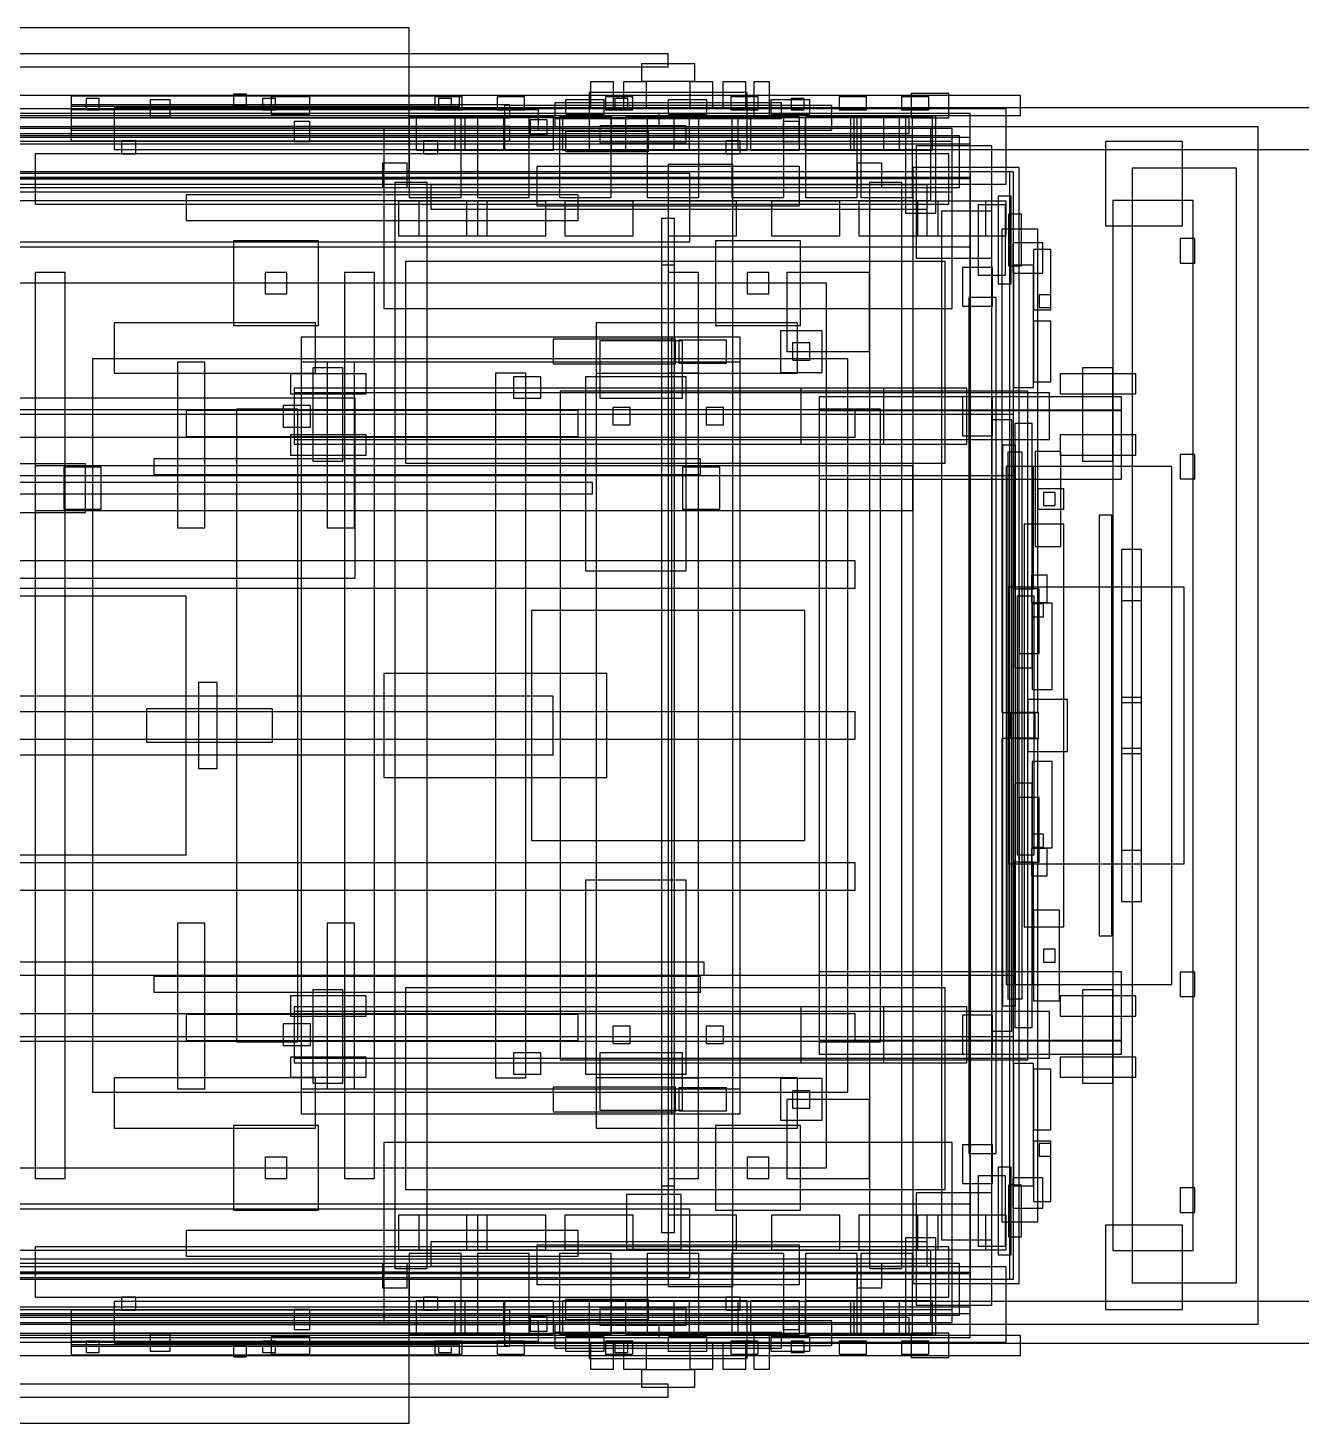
# Model space of a CAD drawing. Header units: millimetres. Extents: x -18 to 5970, y -974 to 4490.
# Drawn here: x 2130 to 3900, y -970 to 970 of the extents above; entities that cross this region are included whole.
import ezdxf

# ---------------------------------------------------------------- set-up
doc = ezdxf.new("R2010")
doc.units = ezdxf.units.MM

msp = doc.modelspace()

# ---------------------------------------------------------------- linework, layer by layer
at = {"layer": 'BODY'}
for p, q in [((2660, 970), (1540, 970)), ((2660, 760), (2660, 970)), ((3490, 857.5), (1960, 857.5)), ((3490, 752.5), (3490, 857.5)), ((3355, 845), (1965, 845)), ((2732.174, 846), (2660.174, 846)), ((2660.174, 846), (2660.174, 734)), ((2737.901, 846), (2669.901, 846)), ((2669.901, 846), (2669.901, 800)), ((2791.441, 846), (2723.441, 846)), ((2723.441, 846), (2723.441, 800)), ((2732.174, 734), (2732.174, 846)), ((2737.901, 800), (2737.901, 846)), ((2827, 846), (2755, 846)), ((2755, 846), (2755, 734)), ((2791.441, 800), (2791.441, 846)), ((2860.579, 846), (2792.579, 846)), ((2792.579, 846), (2792.579, 800)), ((2827, 734), (2827, 846)), ((2852, 842), (2828, 842)), ((2828, 842), (2828, 822)), ((2852, 822), (2852, 842)), ((2860.579, 800), (2860.579, 846)), ((3007.5, 851), (2862.5, 851)), ((2862.5, 851), (2862.5, 833)), ((2940.914, 846), (2868.914, 846)), ((2868.914, 846), (2868.914, 734)), ((2941.209, 846), (2873.209, 846)), ((2873.209, 846), (2873.209, 800)), ((2940.914, 734), (2940.914, 846)), ((2941.209, 800), (2941.209, 846)), ((3028.539, 846), (2960.539, 846)), ((2960.539, 846), (2960.539, 800)), ((3062.766, 846), (2990.766, 846)), ((2990.766, 846), (2990.766, 734)), ((3007.5, 833), (3007.5, 851)), ((3028.539, 800), (3028.539, 846)), ((3117.382, 846), (3049.382, 846)), ((3049.382, 846), (3049.382, 800)), ((3062.766, 734), (3062.766, 846)), ((3180.627, 846), (3108.627, 846)), ((3108.627, 846), (3108.627, 734)), ((3117.382, 800), (3117.382, 846)), ((3202.459, 846), (3134.459, 846)), ((3134.459, 846), (3134.459, 800)), ((3180.627, 734), (3180.627, 846)), ((3202.459, 800), (3202.459, 846)), ((3278.716, 846), (3210.716, 846)), ((3210.716, 846), (3210.716, 800)), ((3282.961, 846), (3210.961, 846)), ((3210.961, 846), (3210.961, 734)), ((3341.624, 846), (3273.624, 846)), ((3273.624, 846), (3273.624, 800)), ((3278.716, 800), (3278.716, 846)), ((3282.961, 734), (3282.961, 846)), ((3359.75, 846), (3287.75, 846)), ((3287.75, 846), (3287.75, 734)), ((3387.444, 846), (3319.444, 846)), ((3319.444, 846), (3319.444, 800)), ((3341.624, 800), (3341.624, 846)), ((3392, 847.5), (3350, 847.5)), ((3350, 847.5), (3350, 712.5)), ((3355, 823), (3355, 845)), ((3359.75, 734), (3359.75, 846)), ((3387.444, 800), (3387.444, 846)), ((3392, 712.5), (3392, 847.5)), ((3385, 830), (1942, 830)), ((1965, 823), (3355, 823)), ((2828, 822), (2852, 822)), ((2862.5, 833), (3007.5, 833)), ((2992.5, 826), (2877.5, 826)), ((2877.5, 826), (2877.5, 798)), ((3045, 834), (2925, 834)), ((2925, 834), (2925, 810)), ((2992.5, 798), (2992.5, 826)), ((3045, 810), (3045, 834)), ((3385, 730), (3385, 830)), ((2669.901, 800), (2737.901, 800)), ((2723.441, 800), (2791.441, 800)), ((2792.579, 800), (2860.579, 800)), ((2873.209, 800), (2941.209, 800)), ((2877.5, 798), (2992.5, 798)), ((2925, 810), (3045, 810)), ((2960.539, 800), (3028.539, 800)), ((3049.382, 800), (3117.382, 800)), ((3134.459, 800), (3202.459, 800)), ((3210.716, 800), (3278.716, 800)), ((3273.624, 800), (3341.624, 800)), ((3319.444, 800), (3387.444, 800)), ((3410, 795), (2140, 795)), ((2140, 795), (2140, 725)), ((3410, 725), (3410, 795)), ((3050, 767.5), (1000, 767.5)), ((1540, 760), (2660, 760)), ((3050, 672.5), (3050, 767.5)), ((1960, 752.5), (3490, 752.5)), ((3380, 752), (2690, 752)), ((2690, 752), (2690, 718)), ((3380, 718), (3380, 752)), ((1942, 730), (3385, 730)), ((2140, 725), (3410, 725)), ((2660.174, 734), (2732.174, 734)), ((2690, 718), (3380, 718)), ((2755, 734), (2827, 734)), ((2868.914, 734), (2940.914, 734)), ((2990.766, 734), (3062.766, 734)), ((3108.627, 734), (3180.627, 734)), ((3210.961, 734), (3282.961, 734)), ((3287.75, 734), (3359.75, 734)), ((3489, 724), (3451, 724)), ((3451, 724), (3451, 626)), ((3497, 736), (3479, 736)), ((3479, 736), (3479, 614)), ((3489, 626), (3489, 724)), ((3497, 614), (3497, 736)), ((3350, 712.5), (3392, 712.5)), ((3470, 715), (3400, 715)), ((3400, 715), (3400, -715)), ((3470, -715), (3470, 715)), ((3511, 711), (3493, 711)), ((3493, 711), (3493, 639)), ((3511, 639), (3511, 711)), ((3440, 665), (890, 665)), ((1000, 672.5), (3050, 672.5)), ((3440, -665), (3440, 665)), ((3752, 677), (3732, 677)), ((3732, 677), (3732, 643)), ((3752, 643), (3752, 677)), ((3405, 645), (2655, 645)), ((2655, 645), (2655, 365)), ((3405, 365), (3405, 645)), ((3732, 643), (3752, 643)), ((2182, 630), (2140, 630)), ((2140, 630), (2140, -630)), ((2182, -630), (2182, 630)), ((2612, 630), (2570, 630)), ((2570, 630), (2570, -630)), ((2612, -630), (2612, 630)), ((3062, 630), (3020, 630)), ((3020, 630), (3020, -630)), ((3062, -630), (3062, 630)), ((3471, 637), (3429, 637)), ((3429, 637), (3429, 583)), ((3451, 626), (3489, 626)), ((3471, 583), (3471, 637)), ((3493, 639), (3511, 639)), ((3240, 615), (2060, 615)), ((3240, -615), (3240, 615)), ((3479, 614), (3497, 614)), ((3429, 583), (3471, 583)), ((3476, 595), (3438, 595)), ((3438, 595), (3438, -595)), ((3476, 595), (3438, 595)), ((3438, 595), (3438, -595)), ((3476, -595), (3476, 595)), ((3476, -595), (3476, 595)), ((3471, 457), (3429, 457)), ((3429, 457), (3429, 403)), ((3471, 403), (3471, 457)), ((3280, 439), (2050, 439)), ((3280, 401), (3280, 439)), ((2050, 401), (3280, 401)), ((3429, 403), (3471, 403)), ((3566, 381), (3530, 381)), ((3530, 381), (3530, 249)), ((3566, 249), (3566, 381)), ((3752, 377), (3732, 377)), ((3732, 377), (3732, 343)), ((3752, 343), (3752, 377)), ((2655, 365), (3405, 365)), ((3720, 360), (3490, 360)), ((3490, 360), (3490, -360)), ((3720, -360), (3720, 360)), ((3732, 343), (3752, 343)), ((3570, 329), (3534, 329)), ((3534, 329), (3534, 301)), ((3558, 324), (3542, 324)), ((3542, 324), (3542, 306)), ((3558, 324), (3542, 324)), ((3542, 324), (3542, 306)), ((3558, 306), (3558, 324)), ((3558, 306), (3558, 324)), ((3570, 301), (3570, 329)), ((3534, 301), (3570, 301)), ((3542, 306), (3558, 306)), ((3542, 306), (3558, 306)), ((3637, 292.5), (3619, 292.5)), ((3619, 292.5), (3619, -292.5)), ((3637, -292.5), (3637, 292.5)), ((3570, 280), (3515, 280)), ((3515, 280), (3515, -280)), ((3570, -280), (3570, 280)), ((3530, 249), (3566, 249)), ((3678, 244.5), (3650, 244.5)), ((3650, 244.5), (3650, 39.5)), ((3678, 39.5), (3678, 244.5)), ((3280, 229), (2050, 229)), ((3280, 191), (3280, 229)), ((2350, 180), (1250, 180)), ((2050, 191), (3280, 191)), ((2350, -180), (2350, 180)), ((3737.5, 192.5), (3492.5, 192.5)), ((3492.5, 192.5), (3492.5, -192.5)), ((3529, 180), (3505, 180)), ((3505, 180), (3505, -180)), ((3536, 190), (3508, 190)), ((3508, 190), (3508, 100)), ((3529, -180), (3529, 180)), ((3536, 100), (3536, 190)), ((3737.5, -192.5), (3737.5, 192.5)), ((3542, 169), (3526, 169)), ((3526, 169), (3526, 151)), ((3542, 169), (3526, 169)), ((3526, 169), (3526, 151)), ((3542, 151), (3542, 169)), ((3542, 151), (3542, 169)), ((3678, 173.5), (3650, 173.5)), ((3650, 173.5), (3650, -31.5)), ((3678, 173.5), (3650, 173.5)), ((3650, 173.5), (3650, -31.5)), ((3678, -31.5), (3678, 173.5)), ((3678, -31.5), (3678, 173.5)), ((3526, 151), (3542, 151)), ((3526, 151), (3542, 151)), ((3508, 100), (3536, 100)), ((3650, 39.5), (3678, 39.5)), ((3575, 36), (3520, 36)), ((3520, 36), (3520, -36)), ((3575, -36), (3575, 36)), ((3678, 31.5), (3650, 31.5)), ((3650, 31.5), (3650, -173.5)), ((3678, 31.5), (3650, 31.5)), ((3650, 31.5), (3650, -173.5)), ((3678, -173.5), (3678, 31.5)), ((3678, -173.5), (3678, 31.5)), ((3280, 19), (2050, 19)), ((3280, -19), (3280, 19)), ((2050, -19), (3280, -19)), ((3520, -36), (3575, -36)), ((3650, -31.5), (3678, -31.5)), ((3650, -31.5), (3678, -31.5)), ((3678, -39.5), (3650, -39.5)), ((3650, -39.5), (3650, -244.5)), ((3678, -244.5), (3678, -39.5)), ((3536, -100), (3508, -100)), ((3508, -100), (3508, -190)), ((3536, -190), (3536, -100)), ((3542, -151), (3526, -151)), ((3526, -151), (3526, -169)), ((3542, -151), (3526, -151)), ((3526, -151), (3526, -169)), ((3542, -169), (3542, -151)), ((3542, -169), (3542, -151)), ((3526, -169), (3542, -169)), ((3526, -169), (3542, -169)), ((3650, -173.5), (3678, -173.5)), ((3650, -173.5), (3678, -173.5)), ((1250, -180), (2350, -180)), ((3280, -191), (2050, -191)), ((3280, -229), (3280, -191)), ((3492.5, -192.5), (3737.5, -192.5)), ((3505, -180), (3529, -180)), ((3508, -190), (3536, -190)), ((2050, -229), (3280, -229)), ((3650, -244.5), (3678, -244.5)), ((3564, -257), (3528, -257)), ((3528, -257), (3528, -383)), ((3564, -257), (3528, -257)), ((3528, -257), (3528, -383)), ((3564, -383), (3564, -257)), ((3564, -383), (3564, -257)), ((3515, -280), (3570, -280)), ((3619, -292.5), (3637, -292.5)), ((3558, -311), (3542, -311)), ((3542, -311), (3542, -329)), ((3558, -311), (3542, -311)), ((3542, -311), (3542, -329)), ((3558, -311), (3542, -311)), ((3542, -311), (3542, -329)), ((3558, -311), (3542, -311)), ((3542, -311), (3542, -329)), ((3542, -329), (3558, -329)), ((3542, -329), (3558, -329)), ((3542, -329), (3558, -329)), ((3542, -329), (3558, -329)), ((3558, -329), (3558, -311)), ((3558, -329), (3558, -311)), ((3558, -329), (3558, -311)), ((3558, -329), (3558, -311)), ((3752, -343), (3732, -343)), ((3732, -343), (3732, -377)), ((3752, -377), (3752, -343)), ((3405, -365), (2655, -365)), ((2655, -365), (2655, -645)), ((3405, -645), (3405, -365)), ((3490, -360), (3720, -360)), ((3528, -383), (3564, -383)), ((3528, -383), (3564, -383)), ((3732, -377), (3752, -377)), ((3280, -401), (2050, -401)), ((3280, -439), (3280, -401)), ((3471, -403), (3429, -403)), ((3429, -403), (3429, -457)), ((3471, -457), (3471, -403)), ((2050, -439), (3280, -439)), ((3429, -457), (3471, -457)), ((3471, -583), (3429, -583)), ((3429, -583), (3429, -637)), ((3438, -595), (3476, -595)), ((3438, -595), (3476, -595)), ((3471, -637), (3471, -583)), ((2060, -615), (3240, -615)), ((3497, -614), (3479, -614)), ((3479, -614), (3479, -736)), ((3497, -736), (3497, -614)), ((2140, -630), (2182, -630)), ((2570, -630), (2612, -630)), ((3020, -630), (3062, -630)), ((3429, -637), (3471, -637)), ((3489, -626), (3451, -626)), ((3451, -626), (3451, -724)), ((3489, -724), (3489, -626)), ((3511, -639), (3493, -639)), ((3493, -639), (3493, -711)), ((3511, -711), (3511, -639)), ((2655, -645), (3405, -645)), ((3752, -643), (3732, -643)), ((3732, -643), (3732, -677)), ((3752, -677), (3752, -643)), ((890, -665), (3440, -665)), ((3050, -672.5), (1000, -672.5)), ((3050, -767.5), (3050, -672.5)), ((3732, -677), (3752, -677)), ((3392, -712.5), (3350, -712.5)), ((3350, -712.5), (3350, -847.5)), ((3392, -847.5), (3392, -712.5)), ((3400, -715), (3470, -715)), ((3493, -711), (3511, -711)), ((3385, -730), (1942, -730)), ((3410, -725), (2140, -725)), ((2140, -725), (2140, -795)), ((2732.174, -734), (2660.174, -734)), ((2660.174, -734), (2660.174, -846)), ((3380, -718), (2690, -718)), ((2690, -718), (2690, -752)), ((2732.174, -846), (2732.174, -734)), ((2827, -734), (2755, -734)), ((2755, -734), (2755, -846)), ((2827, -846), (2827, -734)), ((2940.914, -734), (2868.914, -734)), ((2868.914, -734), (2868.914, -846)), ((2940.914, -846), (2940.914, -734)), ((3062.766, -734), (2990.766, -734)), ((2990.766, -734), (2990.766, -846)), ((3062.766, -846), (3062.766, -734)), ((3180.627, -734), (3108.627, -734)), ((3108.627, -734), (3108.627, -846)), ((3180.627, -846), (3180.627, -734)), ((3282.961, -734), (3210.961, -734)), ((3210.961, -734), (3210.961, -846)), ((3282.961, -846), (3282.961, -734)), ((3359.75, -734), (3287.75, -734)), ((3287.75, -734), (3287.75, -846)), ((3359.75, -846), (3359.75, -734)), ((3380, -752), (3380, -718)), ((3385, -830), (3385, -730)), ((3410, -795), (3410, -725)), ((3451, -724), (3489, -724)), ((3479, -736), (3497, -736)), ((3490, -752.5), (1960, -752.5)), ((2690, -752), (3380, -752)), ((3490, -857.5), (3490, -752.5)), ((1000, -767.5), (3050, -767.5)), ((2660, -760), (1540, -760)), ((2660, -970), (2660, -760)), ((2140, -795), (3410, -795)), ((2737.901, -800), (2669.901, -800)), ((2669.901, -800), (2669.901, -846)), ((2791.441, -800), (2723.441, -800)), ((2723.441, -800), (2723.441, -846)), ((2737.901, -846), (2737.901, -800)), ((2791.441, -846), (2791.441, -800)), ((2860.579, -800), (2792.579, -800)), ((2792.579, -800), (2792.579, -846)), ((2860.579, -846), (2860.579, -800)), ((2941.209, -800), (2873.209, -800)), ((2873.209, -800), (2873.209, -846)), ((2992.5, -798), (2877.5, -798)), ((2877.5, -798), (2877.5, -826)), ((3045, -810), (2925, -810)), ((2925, -810), (2925, -834)), ((2941.209, -846), (2941.209, -800)), ((3028.539, -800), (2960.539, -800)), ((2960.539, -800), (2960.539, -846)), ((2992.5, -826), (2992.5, -798)), ((3028.539, -846), (3028.539, -800)), ((3045, -834), (3045, -810)), ((3117.382, -800), (3049.382, -800)), ((3049.382, -800), (3049.382, -846)), ((3117.382, -846), (3117.382, -800)), ((3202.459, -800), (3134.459, -800)), ((3134.459, -800), (3134.459, -846)), ((3202.459, -846), (3202.459, -800)), ((3278.716, -800), (3210.716, -800)), ((3210.716, -800), (3210.716, -846)), ((3341.624, -800), (3273.624, -800)), ((3273.624, -800), (3273.624, -846)), ((3278.716, -846), (3278.716, -800)), ((3387.444, -800), (3319.444, -800)), ((3319.444, -800), (3319.444, -846)), ((3341.624, -846), (3341.624, -800)), ((3387.444, -846), (3387.444, -800)), ((1942, -830), (3385, -830)), ((3355, -823), (1965, -823)), ((2852, -822), (2828, -822)), ((2828, -822), (2828, -842)), ((2852, -842), (2852, -822)), ((3007.5, -833), (2862.5, -833)), ((2862.5, -833), (2862.5, -851)), ((2877.5, -826), (2992.5, -826)), ((2925, -834), (3045, -834)), ((3007.5, -851), (3007.5, -833)), ((3355, -845), (3355, -823)), ((1965, -845), (3355, -845)), ((2660.174, -846), (2732.174, -846)), ((2669.901, -846), (2737.901, -846)), ((2723.441, -846), (2791.441, -846)), ((2755, -846), (2827, -846)), ((2792.579, -846), (2860.579, -846)), ((2828, -842), (2852, -842)), ((2862.5, -851), (3007.5, -851)), ((2868.914, -846), (2940.914, -846)), ((2873.209, -846), (2941.209, -846)), ((2960.539, -846), (3028.539, -846)), ((2990.766, -846), (3062.766, -846)), ((3049.382, -846), (3117.382, -846)), ((3108.627, -846), (3180.627, -846)), ((3134.459, -846), (3202.459, -846)), ((3210.716, -846), (3278.716, -846)), ((3210.961, -846), (3282.961, -846)), ((3273.624, -846), (3341.624, -846)), ((3287.75, -846), (3359.75, -846)), ((3319.444, -846), (3387.444, -846)), ((3350, -847.5), (3392, -847.5)), ((1960, -857.5), (3490, -857.5)), ((1540, -970), (2660, -970))]:
    msp.add_line(p, q, dxfattribs=at)
at = {"layer": 'BRAKE_SYSTEM'}
for p, q in [((3029, 640), (3011, 640)), ((3011, 640), (3011, -640)), ((3029, -640), (3029, 640)), ((3030, 537), (2860, 537)), ((2860, 537), (2860, 503)), ((3030, 503), (3030, 537)), ((3101, 536), (3035, 536)), ((3035, 536), (3035, 504)), ((3101, 504), (3101, 536)), ((2843, 485), (2805, 485)), ((2805, 485), (2805, 455)), ((2843, 455), (2843, 485)), ((2860, 503), (3030, 503)), ((3035, 504), (3101, 504)), ((2805, 455), (2843, 455)), ((2523, 445), (2485, 445)), ((2485, 445), (2485, 415)), ((2523, 415), (2523, 445)), ((2485, 415), (2523, 415)), ((3065, 371), (2305, 371)), ((2305, 371), (2305, 349)), ((3065, 349), (3065, 371)), ((2305, 349), (3065, 349)), ((2393, 60), (2367, 60)), ((2367, 60), (2367, -60)), ((2393, -60), (2393, 60)), ((2470, 23), (2295, 23)), ((2295, 23), (2295, -23)), ((2470, -23), (2470, 23)), ((2295, -23), (2470, -23)), ((2367, -60), (2393, -60)), ((3070, -329), (1570, -329)), ((3070, -347), (3070, -329)), ((1570, -347), (3070, -347)), ((3065, -349), (2305, -349)), ((2305, -349), (2305, -371)), ((3065, -371), (3065, -349)), ((2305, -371), (3065, -371)), ((2523, -415), (2485, -415)), ((2485, -415), (2485, -445)), ((2523, -445), (2523, -415)), ((2485, -445), (2523, -445)), ((2843, -455), (2805, -455)), ((2805, -455), (2805, -485)), ((2843, -485), (2843, -455)), ((2805, -485), (2843, -485)), ((3030, -503), (2860, -503)), ((2860, -503), (2860, -537)), ((3030, -537), (3030, -503)), ((3101, -504), (3035, -504)), ((3035, -504), (3035, -536)), ((3101, -536), (3101, -504)), ((2860, -537), (3030, -537)), ((3035, -536), (3101, -536)), ((3011, -640), (3029, -640))]:
    msp.add_line(p, q, dxfattribs=at)
at = {"layer": 'CHASSIS'}
for p, q in [((3735, 812), (3628, 812)), ((3628, 812), (3628, 695)), ((3735, 695), (3735, 812)), ((3810, 775), (3665, 775)), ((3665, 775), (3665, -775)), ((3810, -775), (3810, 775)), ((3750, 730), (3638, 730)), ((3638, 730), (3638, -730)), ((3750, -730), (3750, 730)), ((3628, 695), (3735, 695)), ((2534, 674), (2416, 674)), ((2416, 674), (2416, 556)), ((2534, 556), (2534, 674)), ((3204, 674), (3086, 674)), ((3086, 674), (3086, 556)), ((3204, 556), (3204, 674)), ((2490, 630), (2460, 630)), ((2460, 630), (2460, 600)), ((2490, 600), (2490, 630)), ((3160, 630), (3130, 630)), ((3130, 630), (3130, 600)), ((3160, 600), (3160, 630)), ((2460, 600), (2490, 600)), ((3130, 600), (3160, 600)), ((2530, 560), (2250, 560)), ((2250, 560), (2250, 490)), ((2416, 556), (2534, 556)), ((2530, 490), (2530, 560)), ((3200, 560), (2920, 560)), ((2920, 560), (2920, 490)), ((3086, 556), (3204, 556)), ((3200, 490), (3200, 560)), ((2376, 505), (2338, 505)), ((2338, 505), (2338, 275)), ((2376, 275), (2376, 505)), ((2584, 505), (2546, 505)), ((2546, 505), (2546, 275)), ((2584, 275), (2584, 505)), ((2250, 490), (2530, 490)), ((2600, 489), (2495, 489)), ((2495, 489), (2495, 461)), ((2568, 497.5), (2526, 497.5)), ((2526, 497.5), (2526, 367.5)), ((2568, 367.5), (2568, 497.5)), ((2600, 461), (2600, 489)), ((2920, 490), (3200, 490)), ((3670, 489), (3565, 489)), ((3565, 489), (3565, 461)), ((3638, 497.5), (3596, 497.5)), ((3596, 497.5), (3596, 367.5)), ((3638, 367.5), (3638, 497.5)), ((3670, 461), (3670, 489)), ((2495, 461), (2600, 461)), ((3650, 457), (3230, 457)), ((3230, 457), (3230, 439)), ((3565, 461), (3670, 461)), ((3650, 439), (3650, 457)), ((3500, 432.5), (360, 432.5)), ((2505, 440), (2420, 440)), ((2420, 440), (2420, -440)), ((2505, -440), (2505, 440)), ((3315, 440), (3230, 440)), ((3230, 440), (3230, -440)), ((3230, 439), (3650, 439)), ((3650, 437.5), (3230, 437.5)), ((3230, 437.5), (3230, 342.5)), ((3315, -440), (3315, 440)), ((3500, 347.5), (3500, 432.5)), ((3650, 342.5), (3650, 437.5)), ((2600, 404), (2495, 404)), ((2495, 404), (2495, 376)), ((2600, 376), (2600, 404)), ((3670, 404), (3565, 404)), ((3565, 404), (3565, 376)), ((3670, 376), (3670, 404)), ((2495, 376), (2600, 376)), ((3565, 376), (3670, 376)), ((2526, 367.5), (2568, 367.5)), ((3596, 367.5), (3638, 367.5)), ((360, 347.5), (3500, 347.5)), ((3230, 342.5), (3650, 342.5)), ((2338, 275), (2376, 275)), ((2546, 275), (2584, 275)), ((2376, -275), (2338, -275)), ((2338, -275), (2338, -505)), ((2376, -505), (2376, -275)), ((2584, -275), (2546, -275)), ((2546, -275), (2546, -505)), ((2584, -505), (2584, -275)), ((3500, -347.5), (360, -347.5)), ((3650, -342.5), (3230, -342.5)), ((3230, -342.5), (3230, -437.5)), ((3500, -432.5), (3500, -347.5)), ((3650, -437.5), (3650, -342.5)), ((2568, -367.5), (2526, -367.5)), ((2526, -367.5), (2526, -497.5)), ((2568, -497.5), (2568, -367.5)), ((3638, -367.5), (3596, -367.5)), ((3596, -367.5), (3596, -497.5)), ((3638, -497.5), (3638, -367.5)), ((2600, -376), (2495, -376)), ((2495, -376), (2495, -404)), ((2600, -404), (2600, -376)), ((3670, -376), (3565, -376)), ((3565, -376), (3565, -404)), ((3670, -404), (3670, -376)), ((2495, -404), (2600, -404)), ((3565, -404), (3670, -404)), ((360, -432.5), (3500, -432.5)), ((2420, -440), (2505, -440)), ((3230, -437.5), (3650, -437.5)), ((3650, -439), (3230, -439)), ((3230, -439), (3230, -457)), ((3230, -440), (3315, -440)), ((3650, -457), (3650, -439)), ((2600, -461), (2495, -461)), ((2495, -461), (2495, -489)), ((2600, -489), (2600, -461)), ((3230, -457), (3650, -457)), ((3670, -461), (3565, -461)), ((3565, -461), (3565, -489)), ((3670, -489), (3670, -461)), ((2530, -490), (2250, -490)), ((2250, -490), (2250, -560)), ((2495, -489), (2600, -489)), ((2526, -497.5), (2568, -497.5)), ((2530, -560), (2530, -490)), ((3200, -490), (2920, -490)), ((2920, -490), (2920, -560)), ((3200, -560), (3200, -490)), ((3565, -489), (3670, -489)), ((3596, -497.5), (3638, -497.5)), ((2338, -505), (2376, -505)), ((2546, -505), (2584, -505)), ((2250, -560), (2530, -560)), ((2534, -556), (2416, -556)), ((2416, -556), (2416, -674)), ((2534, -674), (2534, -556)), ((2920, -560), (3200, -560)), ((3204, -556), (3086, -556)), ((3086, -556), (3086, -674)), ((3204, -674), (3204, -556)), ((2490, -600), (2460, -600)), ((2460, -600), (2460, -630)), ((2490, -630), (2490, -600)), ((3160, -600), (3130, -600)), ((3130, -600), (3130, -630)), ((3160, -630), (3160, -600)), ((2460, -630), (2490, -630)), ((3130, -630), (3160, -630)), ((2416, -674), (2534, -674)), ((3086, -674), (3204, -674)), ((3735, -695), (3628, -695)), ((3628, -695), (3628, -812)), ((3735, -812), (3735, -695)), ((3638, -730), (3750, -730)), ((3665, -775), (3810, -775)), ((3628, -812), (3735, -812))]:
    msp.add_line(p, q, dxfattribs=at)
at = {"layer": 'DATUM'}
for p, q in [((3020, 934), (735, 934)), ((3020, 916), (3020, 934)), ((735, 916), (3020, 916)), ((3029, 705), (3011, 705)), ((3011, 705), (3011, -705)), ((3029, -705), (3029, 705)), ((3011, -705), (3029, -705)), ((3020, -916), (735, -916)), ((3020, -934), (3020, -916)), ((735, -934), (3020, -934))]:
    msp.add_line(p, q, dxfattribs=at)
at = {"layer": 'EXHAUST'}
for p, q in [((2585, 455), (1935, 455)), ((2585, 205), (2585, 455)), ((2210, 364), (1190, 364)), ((3360, 361), (2140, 361)), ((2140, 361), (2140, 299)), ((2232, 359), (2180, 359)), ((2180, 359), (2180, 301)), ((2210, 296), (2210, 364)), ((2232, 301), (2232, 359)), ((3092, 359), (3040, 359)), ((3040, 359), (3040, 301)), ((3092, 301), (3092, 359)), ((3360, 299), (3360, 361)), ((1190, 296), (2210, 296)), ((2140, 299), (3360, 299)), ((2180, 301), (2232, 301)), ((3040, 301), (3092, 301)), ((1935, 205), (2585, 205))]:
    msp.add_line(p, q, dxfattribs=at)
at = {"layer": 'FUEL_SYSTEM'}
for p, q in [((2822, 490), (2780, 490)), ((2780, 490), (2780, -490)), ((2822, -490), (2822, 490)), ((3062, 490), (3020, 490)), ((3020, 490), (3020, -490)), ((3062, -490), (3062, 490)), ((3520, 465), (2870, 465)), ((2870, 465), (2870, -465)), ((3520, -465), (3520, 465)), ((2915, 338), (845, 338)), ((2915, 322), (2915, 338)), ((845, 322), (2915, 322)), ((2870, -465), (3520, -465)), ((2780, -490), (2822, -490)), ((3020, -490), (3062, -490)), ((3038, -652), (2962, -652)), ((2962, -652), (2962, -728)), ((3038, -728), (3038, -652)), ((2962, -728), (3038, -728))]:
    msp.add_line(p, q, dxfattribs=at)
at = {"layer": 'HARD_TOP'}
for p, q in [((3510, 876), (1235, 876)), ((2730, 875), (2190, 875)), ((2190, 875), (2190, 861)), ((2434, 878), (2416, 878)), ((2416, 878), (2416, 862)), ((2434, 878), (2416, 878)), ((2416, 878), (2416, 862)), ((2434, 862), (2434, 878)), ((2434, 862), (2434, 878)), ((2522, 874), (2468, 874)), ((2468, 874), (2468, 850)), ((2522, 874), (2468, 874)), ((2468, 874), (2468, 850)), ((2522, 850), (2522, 874)), ((2522, 850), (2522, 874)), ((2730, 861), (2730, 875)), ((3410, 879), (3358, 879)), ((3358, 879), (3358, 845)), ((3410, 845), (3410, 879)), ((3510, 848), (3510, 876)), ((2800, 863), (2190, 863)), ((2190, 863), (2190, 845)), ((2800, 863), (2190, 863)), ((2190, 863), (2190, 845)), ((2190, 861), (2730, 861)), ((2840, 856), (2190, 856)), ((2190, 856), (2190, 828)), ((2229, 872), (2211, 872)), ((2211, 872), (2211, 856)), ((2211, 856), (2229, 856)), ((2229, 856), (2229, 872)), ((4450, 859), (2250, 859)), ((2250, 859), (2250, 801)), ((2327.8, 870), (2299.8, 870)), ((2299.8, 870), (2299.8, 846)), ((2327.8, 846), (2327.8, 870)), ((2416, 862), (2434, 862)), ((2416, 862), (2434, 862)), ((2474, 872), (2456, 872)), ((2456, 872), (2456, 856)), ((2456, 856), (2474, 856)), ((2474, 856), (2474, 872)), ((2719, 872), (2701, 872)), ((2701, 872), (2701, 856)), ((2701, 856), (2719, 856)), ((2719, 856), (2719, 872)), ((2800, 845), (2800, 863)), ((2800, 845), (2800, 863)), ((2840, 828), (2840, 856)), ((2964, 872), (2946, 872)), ((2946, 872), (2946, 856)), ((2946, 856), (2964, 856)), ((2964, 856), (2964, 872)), ((3209, 872), (3191, 872)), ((3191, 872), (3191, 856)), ((3191, 856), (3209, 856)), ((3209, 856), (3209, 872)), ((1235, 848), (3510, 848)), ((3440, 851), (1240, 851)), ((2190, 845), (2800, 845)), ((2190, 845), (2800, 845)), ((2299.8, 846), (2327.8, 846)), ((2468, 850), (2522, 850)), ((2468, 850), (2522, 850)), ((2522, 840), (2500, 840)), ((2500, 840), (2500, 812)), ((2522, 812), (2522, 840)), ((3202, 840), (3180, 840)), ((3180, 840), (3180, 812)), ((3202, 812), (3202, 840)), ((3358, 845), (3410, 845)), ((3440, 809), (3440, 851)), ((3425, 820), (1212, 820)), ((3440, 817.5), (1240, 817.5)), ((2800, 833), (2190, 833)), ((2190, 833), (2190, 813)), ((2190, 828), (2840, 828)), ((2800, 813), (2800, 833)), ((3425, 748), (3425, 820)), ((3440, 762.5), (3440, 817.5)), ((3415, 812), (1225, 812)), ((1240, 809), (3440, 809)), ((2190, 813), (2800, 813)), ((2250, 801), (4450, 801)), ((2280, 813), (2260, 813)), ((2260, 813), (2260, 795)), ((2280, 795), (2280, 813)), ((2500, 812), (2522, 812)), ((2700, 813), (2680, 813)), ((2680, 813), (2680, 795)), ((2700, 795), (2700, 813)), ((3120, 813), (3100, 813)), ((3100, 813), (3100, 795)), ((3120, 795), (3120, 813)), ((3180, 812), (3202, 812)), ((3470, 806), (3365, 806)), ((3365, 806), (3365, 650)), ((3415, 742), (3415, 812)), ((3470, 650), (3470, 806)), ((2260, 795), (2280, 795)), ((2657, 782), (2623, 782)), ((2623, 782), (2623, 748)), ((2657, 748), (2657, 782)), ((2680, 795), (2700, 795)), ((3100, 795), (3120, 795)), ((3317, 782), (3283, 782)), ((3283, 782), (3283, 748)), ((3317, 748), (3317, 782)), ((3508, 776), (3360, 776)), ((3360, 776), (3360, -776)), ((3508, -776), (3508, 776)), ((3440, 760), (1125, 760)), ((3500, 770), (1210, 770)), ((1240, 762.5), (3440, 762.5)), ((3495, 770), (3440, 770)), ((3440, 770), (3440, -770)), ((3440, -760), (3440, 760)), ((3495, -770), (3495, 770)), ((3500, -770), (3500, 770)), ((1212, 748), (3425, 748)), ((1225, 742), (3415, 742)), ((2623, 748), (2657, 748)), ((2685, 755), (2640, 755)), ((2640, 755), (2640, -755)), ((2685, -755), (2685, 755)), ((3283, 748), (3317, 748)), ((3345, 755), (3300, 755)), ((3300, 755), (3300, -755)), ((3345, -755), (3345, 755)), ((3534, 690), (3484, 690)), ((3484, 690), (3484, 18)), ((3534, 18), (3534, 690)), ((3541, 671), (3499, 671)), ((3499, 671), (3499, 629)), ((3541, 671), (3499, 671)), ((3499, 671), (3499, 629)), ((3552, 662), (3528, 662)), ((3528, 662), (3528, 578)), ((3541, 629), (3541, 671)), ((3541, 629), (3541, 671)), ((3552, 578), (3552, 662)), ((3365, 650), (3470, 650)), ((3499, 629), (3541, 629)), ((3499, 629), (3541, 629)), ((3528, 640), (3500, 640)), ((3500, 640), (3500, 470)), ((3528, 470), (3528, 640)), ((3552, 599), (3536, 599)), ((3536, 599), (3536, 581)), ((3552, 599), (3536, 599)), ((3536, 599), (3536, 581)), ((3552, 599), (3536, 599)), ((3536, 599), (3536, 581)), ((3552, 599), (3536, 599)), ((3536, 599), (3536, 581)), ((3552, 581), (3552, 599)), ((3552, 581), (3552, 599)), ((3552, 581), (3552, 599)), ((3552, 581), (3552, 599)), ((3528, 578), (3552, 578)), ((3536, 581), (3552, 581)), ((3536, 581), (3552, 581)), ((3536, 581), (3552, 581)), ((3536, 581), (3552, 581)), ((3552, 562), (3528, 562)), ((3528, 562), (3528, 478)), ((3552, 478), (3552, 562)), ((3500, 470), (3528, 470)), ((3528, 478), (3552, 478)), ((3498, 425), (3470, 425)), ((3470, 425), (3470, -425)), ((3498, -425), (3498, 425)), ((3526, 420), (3502, 420)), ((3502, 420), (3502, 80)), ((3526, 80), (3526, 420)), ((3503, 390), (3485, 390)), ((3485, 390), (3485, -390)), ((3503, -390), (3503, 390)), ((3512, 380), (3492, 380)), ((3492, 380), (3492, -380)), ((3512, 380), (3492, 380)), ((3492, 380), (3492, -380)), ((3512, -380), (3512, 380)), ((3512, -380), (3512, 380)), ((3528, 360), (3500, 360)), ((3500, 360), (3500, 190)), ((3528, 190), (3528, 360)), ((3547, 209), (3525, 209)), ((3525, 209), (3525, 171)), ((3547, 171), (3547, 209)), ((3500, 190), (3528, 190)), ((3525, 171), (3547, 171)), ((3554, 170), (3526, 170)), ((3526, 170), (3526, 50)), ((3554, 50), (3554, 170)), ((3502, 80), (3526, 80)), ((3526, 50), (3554, 50)), ((3484, 18), (3534, 18)), ((3530, 17), (3496, 17)), ((3496, 17), (3496, -17)), ((3535, 18), (3505, 18)), ((3505, 18), (3505, -18)), ((3530, -17), (3530, 17)), ((3535, -18), (3535, 18)), ((3534, -18), (3484, -18)), ((3484, -18), (3484, -690)), ((3496, -17), (3530, -17)), ((3505, -18), (3535, -18)), ((3534, -690), (3534, -18)), ((3554, -50), (3526, -50)), ((3526, -50), (3526, -170)), ((3554, -170), (3554, -50)), ((3526, -80), (3502, -80)), ((3502, -80), (3502, -420)), ((3526, -420), (3526, -80)), ((3547, -171), (3525, -171)), ((3525, -171), (3525, -209)), ((3526, -170), (3554, -170)), ((3547, -209), (3547, -171)), ((3528, -190), (3500, -190)), ((3500, -190), (3500, -360)), ((3528, -360), (3528, -190)), ((3525, -209), (3547, -209)), ((3500, -360), (3528, -360)), ((3492, -380), (3512, -380)), ((3492, -380), (3512, -380)), ((3485, -390), (3503, -390)), ((3470, -425), (3498, -425)), ((3502, -420), (3526, -420)), ((3528, -470), (3500, -470)), ((3500, -470), (3500, -640)), ((3528, -640), (3528, -470)), ((3552, -478), (3528, -478)), ((3528, -478), (3528, -562)), ((3552, -562), (3552, -478)), ((3528, -562), (3552, -562)), ((3552, -578), (3528, -578)), ((3528, -578), (3528, -662)), ((3552, -581), (3536, -581)), ((3536, -581), (3536, -599)), ((3552, -581), (3536, -581)), ((3536, -581), (3536, -599)), ((3552, -581), (3536, -581)), ((3536, -581), (3536, -599)), ((3552, -581), (3536, -581)), ((3536, -581), (3536, -599)), ((3552, -662), (3552, -578)), ((3552, -599), (3552, -581)), ((3552, -599), (3552, -581)), ((3552, -599), (3552, -581)), ((3552, -599), (3552, -581)), ((3536, -599), (3552, -599)), ((3536, -599), (3552, -599)), ((3536, -599), (3552, -599)), ((3536, -599), (3552, -599)), ((3541, -629), (3499, -629)), ((3499, -629), (3499, -671)), ((3541, -629), (3499, -629)), ((3499, -629), (3499, -671)), ((3500, -640), (3528, -640)), ((3541, -671), (3541, -629)), ((3541, -671), (3541, -629)), ((3470, -650), (3365, -650)), ((3365, -650), (3365, -806)), ((3470, -806), (3470, -650)), ((3499, -671), (3541, -671)), ((3499, -671), (3541, -671)), ((3528, -662), (3552, -662)), ((3484, -690), (3534, -690)), ((3425, -748), (1212, -748)), ((3415, -742), (1225, -742)), ((2657, -748), (2623, -748)), ((2623, -748), (2623, -782)), ((2640, -755), (2685, -755)), ((2657, -782), (2657, -748)), ((3317, -748), (3283, -748)), ((3283, -748), (3283, -782)), ((3300, -755), (3345, -755)), ((3317, -782), (3317, -748)), ((3415, -812), (3415, -742)), ((3425, -820), (3425, -748)), ((1125, -760), (3440, -760)), ((1210, -770), (3500, -770)), ((3440, -762.5), (1240, -762.5)), ((3360, -776), (3508, -776)), ((3440, -817.5), (3440, -762.5)), ((3440, -770), (3495, -770)), ((2280, -795), (2260, -795)), ((2260, -795), (2260, -813)), ((2280, -813), (2280, -795)), ((2623, -782), (2657, -782)), ((2700, -795), (2680, -795)), ((2680, -795), (2680, -813)), ((2700, -813), (2700, -795)), ((3120, -795), (3100, -795)), ((3100, -795), (3100, -813)), ((3120, -813), (3120, -795)), ((3283, -782), (3317, -782)), ((1225, -812), (3415, -812)), ((3440, -809), (1240, -809)), ((2800, -813), (2190, -813)), ((2190, -813), (2190, -833)), ((4450, -801), (2250, -801)), ((2250, -801), (2250, -859)), ((2260, -813), (2280, -813)), ((2522, -812), (2500, -812)), ((2500, -812), (2500, -840)), ((2522, -840), (2522, -812)), ((2680, -813), (2700, -813)), ((2800, -833), (2800, -813)), ((3100, -813), (3120, -813)), ((3202, -812), (3180, -812)), ((3180, -812), (3180, -840)), ((3202, -840), (3202, -812)), ((3365, -806), (3470, -806)), ((3440, -851), (3440, -809)), ((1212, -820), (3425, -820)), ((1240, -817.5), (3440, -817.5)), ((2840, -828), (2190, -828)), ((2190, -828), (2190, -856)), ((2190, -833), (2800, -833)), ((2840, -856), (2840, -828)), ((3510, -848), (1235, -848)), ((1240, -851), (3440, -851)), ((2800, -845), (2190, -845)), ((2190, -845), (2190, -863)), ((2800, -845), (2190, -845)), ((2190, -845), (2190, -863)), ((2327.8, -846), (2299.8, -846)), ((2299.8, -846), (2299.8, -870)), ((2327.8, -870), (2327.8, -846)), ((2522, -850), (2468, -850)), ((2468, -850), (2468, -874)), ((2522, -850), (2468, -850)), ((2468, -850), (2468, -874)), ((2500, -840), (2522, -840)), ((2522, -874), (2522, -850)), ((2522, -874), (2522, -850)), ((2800, -863), (2800, -845)), ((2800, -863), (2800, -845)), ((3180, -840), (3202, -840)), ((3410, -845), (3358, -845)), ((3358, -845), (3358, -879)), ((3410, -879), (3410, -845)), ((3510, -876), (3510, -848)), ((2190, -856), (2840, -856)), ((2730, -861), (2190, -861)), ((2190, -861), (2190, -875)), ((2190, -863), (2800, -863)), ((2190, -863), (2800, -863)), ((2229, -856), (2211, -856)), ((2211, -856), (2211, -872)), ((2211, -872), (2229, -872)), ((2229, -872), (2229, -856)), ((2250, -859), (4450, -859)), ((2299.8, -870), (2327.8, -870)), ((2434, -862), (2416, -862)), ((2416, -862), (2416, -878)), ((2434, -862), (2416, -862)), ((2416, -862), (2416, -878)), ((2434, -878), (2434, -862)), ((2434, -878), (2434, -862)), ((2474, -856), (2456, -856)), ((2456, -856), (2456, -872)), ((2456, -872), (2474, -872)), ((2474, -872), (2474, -856)), ((2719, -856), (2701, -856)), ((2701, -856), (2701, -872)), ((2701, -872), (2719, -872)), ((2719, -872), (2719, -856)), ((2730, -875), (2730, -861)), ((2964, -856), (2946, -856)), ((2946, -856), (2946, -872)), ((2946, -872), (2964, -872)), ((2964, -872), (2964, -856)), ((3209, -856), (3191, -856)), ((3191, -856), (3191, -872)), ((3191, -872), (3209, -872)), ((3209, -872), (3209, -856)), ((1235, -876), (3510, -876)), ((2190, -875), (2730, -875)), ((2416, -878), (2434, -878)), ((2416, -878), (2434, -878)), ((2468, -874), (2522, -874)), ((2468, -874), (2522, -874)), ((3358, -879), (3410, -879))]:
    msp.add_line(p, q, dxfattribs=at)
at = {"layer": 'INTERIOR'}
for p, q in [((2895, 738), (2350, 738)), ((2350, 738), (2350, 702)), ((2895, 702), (2895, 738)), ((2350, 702), (2895, 702)), ((3120, 540), (2510, 540)), ((2510, 540), (2510, -540)), ((3025, 540), (2920, 540)), ((2920, 540), (2920, -540)), ((3025, -540), (3025, 540)), ((3120, -540), (3120, 540)), ((3270, 510), (2220, 510)), ((2220, 510), (2220, -510)), ((3120, 505), (2510, 505)), ((2510, 505), (2510, -505)), ((3120, -505), (3120, 505)), ((3270, -510), (3270, 510)), ((3045, 485), (2905, 485)), ((2905, 485), (2905, 215)), ((3045, 215), (3045, 485)), ((2895, 438), (2350, 438)), ((2350, 438), (2350, 402)), ((2895, 402), (2895, 438)), ((2350, 402), (2895, 402)), ((2905, 215), (3045, 215)), ((3045, -215), (2905, -215)), ((2905, -215), (2905, -485)), ((3045, -485), (3045, -215)), ((2895, -402), (2350, -402)), ((2350, -402), (2350, -438)), ((2895, -438), (2895, -402)), ((2350, -438), (2895, -438)), ((2905, -485), (3045, -485)), ((2220, -510), (3270, -510)), ((2510, -505), (3120, -505)), ((2510, -540), (3120, -540)), ((2920, -540), (3025, -540)), ((2895, -702), (2350, -702)), ((2350, -702), (2350, -738)), ((2895, -738), (2895, -702)), ((2350, -738), (2895, -738))]:
    msp.add_line(p, q, dxfattribs=at)
at = {"layer": 'OVERALL'}
for p, q in [((3840, 832.5), (0, 832.5)), ((3840, -832.5), (3840, 832.5)), ((0, -832.5), (3840, -832.5))]:
    msp.add_line(p, q, dxfattribs=at)
at = {"layer": 'RUNNING_GEAR'}
for p, q in [((3057, 920), (2983, 920)), ((2983, 920), (2983, 896)), ((3057, 896), (3057, 920)), ((2944, 895), (2912, 895)), ((2912, 895), (2912, 859)), ((2944, 859), (2944, 895)), ((2990, 895), (2958, 895)), ((2958, 895), (2958, 859)), ((2990, 895), (2958, 895)), ((2958, 895), (2958, 859)), ((2983, 896), (3057, 896)), ((2990, 859), (2990, 895)), ((2990, 859), (2990, 895)), ((3082, 895), (3050, 895)), ((3050, 895), (3050, 859)), ((3082, 895), (3050, 895)), ((3050, 895), (3050, 859)), ((3082, 859), (3082, 895)), ((3082, 859), (3082, 895)), ((3128, 895), (3096, 895)), ((3096, 895), (3096, 859)), ((3128, 859), (3128, 895)), ((3161, 895), (3139, 895)), ((3139, 895), (3139, 845)), ((3161, 845), (3161, 895)), ((2733.449, 874), (2695.449, 874)), ((2695.449, 874), (2695.449, 856)), ((2733.449, 874), (2695.449, 874)), ((2695.449, 874), (2695.449, 856)), ((2733.449, 856), (2733.449, 874)), ((2733.449, 856), (2733.449, 874)), ((2820.412, 874), (2782.412, 874)), ((2782.412, 874), (2782.412, 856)), ((2820.412, 874), (2782.412, 874)), ((2782.412, 874), (2782.412, 856)), ((2820.412, 856), (2820.412, 874)), ((2820.412, 856), (2820.412, 874)), ((3130, 880), (2910, 880)), ((2910, 880), (2910, 800)), ((2971.037, 874), (2933.037, 874)), ((2933.037, 874), (2933.037, 856)), ((2971.037, 874), (2933.037, 874)), ((2933.037, 874), (2933.037, 856)), ((2971.037, 856), (2971.037, 874)), ((2971.037, 856), (2971.037, 874)), ((3144.963, 874), (3106.963, 874)), ((3106.963, 874), (3106.963, 856)), ((3144.963, 874), (3106.963, 874)), ((3106.963, 874), (3106.963, 856)), ((3130, 800), (3130, 880)), ((3144.963, 856), (3144.963, 874)), ((3144.963, 856), (3144.963, 874)), ((3295.588, 874), (3257.588, 874)), ((3257.588, 874), (3257.588, 856)), ((3295.588, 874), (3257.588, 874)), ((3257.588, 874), (3257.588, 856)), ((3295.588, 856), (3295.588, 874)), ((3295.588, 856), (3295.588, 874)), ((3382.551, 874), (3344.551, 874)), ((3344.551, 874), (3344.551, 856)), ((3382.551, 874), (3344.551, 874)), ((3344.551, 874), (3344.551, 856)), ((3382.551, 856), (3382.551, 874)), ((3382.551, 856), (3382.551, 874)), ((2695.449, 856), (2733.449, 856)), ((2695.449, 856), (2733.449, 856)), ((2782.412, 856), (2820.412, 856)), ((2782.412, 856), (2820.412, 856)), ((3247.5, 862), (2792.5, 862)), ((2792.5, 862), (2792.5, 828)), ((3177.5, 866), (2862.5, 866)), ((2862.5, 866), (2862.5, 844)), ((2931.106, 870), (2877.106, 870)), ((2877.106, 870), (2877.106, 850)), ((2931.106, 870), (2877.106, 870)), ((2877.106, 870), (2877.106, 850)), ((2912, 859), (2944, 859)), ((2931.106, 850), (2931.106, 870)), ((2931.106, 850), (2931.106, 870)), ((2933.037, 856), (2971.037, 856)), ((2933.037, 856), (2971.037, 856)), ((2958, 859), (2990, 859)), ((2958, 859), (2990, 859)), ((3074, 870), (3020, 870)), ((3020, 870), (3020, 850)), ((3074, 870), (3020, 870)), ((3020, 870), (3020, 850)), ((3050, 859), (3082, 859)), ((3050, 859), (3082, 859)), ((3074, 850), (3074, 870)), ((3074, 850), (3074, 870)), ((3096, 859), (3128, 859)), ((3106.963, 856), (3144.963, 856)), ((3106.963, 856), (3144.963, 856)), ((3216.894, 870), (3162.894, 870)), ((3162.894, 870), (3162.894, 850)), ((3216.894, 870), (3162.894, 870)), ((3162.894, 870), (3162.894, 850)), ((3177.5, 844), (3177.5, 866)), ((3216.894, 850), (3216.894, 870)), ((3216.894, 850), (3216.894, 870)), ((3247.5, 828), (3247.5, 862)), ((3257.588, 856), (3295.588, 856)), ((3257.588, 856), (3295.588, 856)), ((3344.551, 856), (3382.551, 856)), ((3344.551, 856), (3382.551, 856)), ((2862.5, 844), (3177.5, 844)), ((2877.106, 850), (2931.106, 850)), ((2877.106, 850), (2931.106, 850)), ((3020, 850), (3074, 850)), ((3020, 850), (3074, 850)), ((3139, 845), (3161, 845)), ((3162.894, 850), (3216.894, 850)), ((3162.894, 850), (3216.894, 850)), ((3415, 830), (2625, 830)), ((2625, 830), (2625, 580)), ((2792.5, 828), (3247.5, 828)), ((3415, 580), (3415, 830)), ((2910, 800), (3130, 800)), ((3202.5, 777.5), (2837.5, 777.5)), ((2837.5, 777.5), (2837.5, 722.5)), ((3110, 780), (3020, 780)), ((3020, 780), (3020, -780)), ((3110, -780), (3110, 780)), ((3202.5, 722.5), (3202.5, 777.5)), ((2740, 729), (2645, 729)), ((2645, 729), (2645, 681)), ((2768.545, 729), (2673.545, 729)), ((2673.545, 729), (2673.545, 681)), ((2768.545, 729), (2673.545, 729)), ((2673.545, 729), (2673.545, 681)), ((2740, 681), (2740, 729)), ((2849.835, 729), (2754.835, 729)), ((2754.835, 729), (2754.835, 681)), ((2849.835, 729), (2754.835, 729)), ((2754.835, 729), (2754.835, 681)), ((2768.545, 681), (2768.545, 729)), ((2768.545, 681), (2768.545, 729)), ((2837.5, 722.5), (3202.5, 722.5)), ((2849.835, 681), (2849.835, 729)), ((2849.835, 681), (2849.835, 729)), ((2971.494, 729), (2876.494, 729)), ((2876.494, 729), (2876.494, 681)), ((2971.494, 729), (2876.494, 729)), ((2876.494, 729), (2876.494, 681)), ((2971.494, 681), (2971.494, 729)), ((2971.494, 681), (2971.494, 729)), ((3115, 729), (3020, 729)), ((3020, 729), (3020, 681)), ((3115, 729), (3020, 729)), ((3020, 729), (3020, 681)), ((3115, 681), (3115, 729)), ((3115, 681), (3115, 729)), ((3258.506, 729), (3163.506, 729)), ((3163.506, 729), (3163.506, 681)), ((3258.506, 729), (3163.506, 729)), ((3163.506, 729), (3163.506, 681)), ((3258.506, 681), (3258.506, 729)), ((3258.506, 681), (3258.506, 729)), ((3380.165, 729), (3285.165, 729)), ((3285.165, 729), (3285.165, 681)), ((3380.165, 729), (3285.165, 729)), ((3285.165, 729), (3285.165, 681)), ((3461.455, 729), (3366.455, 729)), ((3366.455, 729), (3366.455, 681)), ((3461.455, 729), (3366.455, 729)), ((3366.455, 729), (3366.455, 681)), ((3380.165, 681), (3380.165, 729)), ((3380.165, 681), (3380.165, 729)), ((3490, 729), (3395, 729)), ((3395, 729), (3395, 681)), ((3461.455, 681), (3461.455, 729)), ((3461.455, 681), (3461.455, 729)), ((3490, 681), (3490, 729)), ((2645, 681), (2740, 681)), ((2673.545, 681), (2768.545, 681)), ((2673.545, 681), (2768.545, 681)), ((2754.835, 681), (2849.835, 681)), ((2754.835, 681), (2849.835, 681)), ((2876.494, 681), (2971.494, 681)), ((2876.494, 681), (2971.494, 681)), ((3020, 681), (3115, 681)), ((3020, 681), (3115, 681)), ((3163.506, 681), (3258.506, 681)), ((3163.506, 681), (3258.506, 681)), ((3285.165, 681), (3380.165, 681)), ((3285.165, 681), (3380.165, 681)), ((3366.455, 681), (3461.455, 681)), ((3366.455, 681), (3461.455, 681)), ((3395, 681), (3490, 681)), ((3300, 630), (3185, 630)), ((3185, 630), (3185, 520)), ((3300, 520), (3300, 630)), ((2625, 580), (3415, 580)), ((3234, 549), (3176, 549)), ((3176, 549), (3176, 491)), ((3234, 491), (3234, 549)), ((3040, 535), (2925, 535)), ((2925, 535), (2925, 455)), ((3040, 455), (3040, 535)), ((3217, 532), (3193, 532)), ((3193, 532), (3193, 508)), ((3217, 508), (3217, 532)), ((3185, 520), (3300, 520)), ((3193, 508), (3217, 508)), ((3176, 491), (3234, 491)), ((3435, 469), (2500, 469)), ((2500, 469), (2500, 391)), ((3320, 469), (2500, 469)), ((2500, 469), (2500, 391)), ((3205, 469), (2500, 469)), ((2500, 469), (2500, 391)), ((3205, 391), (3205, 469)), ((3320, 391), (3320, 469)), ((3435, 391), (3435, 469)), ((3550, 462.5), (2500, 462.5)), ((2500, 462.5), (2500, 397.5)), ((2925, 455), (3040, 455)), ((3550, 397.5), (3550, 462.5)), ((2967, 442), (2943, 442)), ((2943, 442), (2943, 418)), ((2967, 418), (2967, 442)), ((3097, 442), (3073, 442)), ((3073, 442), (3073, 418)), ((3097, 418), (3097, 442)), ((2943, 418), (2967, 418)), ((3073, 418), (3097, 418)), ((2500, 397.5), (3550, 397.5)), ((2500, 391), (3435, 391)), ((2500, 391), (3320, 391)), ((2500, 391), (3205, 391)), ((3210, 160), (2830, 160)), ((2830, 160), (2830, -160)), ((3210, -160), (3210, 160)), ((2935, 72.5), (2625, 72.5)), ((2625, 72.5), (2625, -72.5)), ((2935, -72.5), (2935, 72.5)), ((2860, 41), (1500, 41)), ((2860, -41), (2860, 41)), ((1500, -41), (2860, -41)), ((2625, -72.5), (2935, -72.5)), ((2830, -160), (3210, -160)), ((3435, -391), (2500, -391)), ((2500, -391), (2500, -469)), ((3320, -391), (2500, -391)), ((2500, -391), (2500, -469)), ((3205, -391), (2500, -391)), ((2500, -391), (2500, -469)), ((3550, -397.5), (2500, -397.5)), ((2500, -397.5), (2500, -462.5)), ((3205, -469), (3205, -391)), ((3320, -469), (3320, -391)), ((3435, -469), (3435, -391)), ((3550, -462.5), (3550, -397.5)), ((2967, -418), (2943, -418)), ((2943, -418), (2943, -442)), ((2967, -442), (2967, -418)), ((3097, -418), (3073, -418)), ((3073, -418), (3073, -442)), ((3097, -442), (3097, -418)), ((2943, -442), (2967, -442)), ((3073, -442), (3097, -442)), ((2500, -462.5), (3550, -462.5)), ((3040, -455), (2925, -455)), ((2925, -455), (2925, -535)), ((3040, -535), (3040, -455)), ((2500, -469), (3435, -469)), ((2500, -469), (3320, -469)), ((2500, -469), (3205, -469)), ((3234, -491), (3176, -491)), ((3176, -491), (3176, -549)), ((3234, -549), (3234, -491)), ((3300, -520), (3185, -520)), ((3185, -520), (3185, -630)), ((3217, -508), (3193, -508)), ((3193, -508), (3193, -532)), ((3217, -532), (3217, -508)), ((3300, -630), (3300, -520)), ((2925, -535), (3040, -535)), ((3193, -532), (3217, -532)), ((3176, -549), (3234, -549)), ((3415, -580), (2625, -580)), ((2625, -580), (2625, -830)), ((3415, -830), (3415, -580)), ((3185, -630), (3300, -630)), ((2740, -681), (2645, -681)), ((2645, -681), (2645, -729)), ((2768.545, -681), (2673.545, -681)), ((2673.545, -681), (2673.545, -729)), ((2768.545, -681), (2673.545, -681)), ((2673.545, -681), (2673.545, -729)), ((2740, -729), (2740, -681)), ((2849.835, -681), (2754.835, -681)), ((2754.835, -681), (2754.835, -729)), ((2849.835, -681), (2754.835, -681)), ((2754.835, -681), (2754.835, -729)), ((2768.545, -729), (2768.545, -681)), ((2768.545, -729), (2768.545, -681)), ((2849.835, -729), (2849.835, -681)), ((2849.835, -729), (2849.835, -681)), ((2971.494, -681), (2876.494, -681)), ((2876.494, -681), (2876.494, -729)), ((2971.494, -681), (2876.494, -681)), ((2876.494, -681), (2876.494, -729)), ((2971.494, -729), (2971.494, -681)), ((2971.494, -729), (2971.494, -681)), ((3115, -681), (3020, -681)), ((3020, -681), (3020, -729)), ((3115, -681), (3020, -681)), ((3020, -681), (3020, -729)), ((3115, -729), (3115, -681)), ((3115, -729), (3115, -681)), ((3258.506, -681), (3163.506, -681)), ((3163.506, -681), (3163.506, -729)), ((3258.506, -681), (3163.506, -681)), ((3163.506, -681), (3163.506, -729)), ((3258.506, -729), (3258.506, -681)), ((3258.506, -729), (3258.506, -681)), ((3380.165, -681), (3285.165, -681)), ((3285.165, -681), (3285.165, -729)), ((3380.165, -681), (3285.165, -681)), ((3285.165, -681), (3285.165, -729)), ((3461.455, -681), (3366.455, -681)), ((3366.455, -681), (3366.455, -729)), ((3461.455, -681), (3366.455, -681)), ((3366.455, -681), (3366.455, -729)), ((3380.165, -729), (3380.165, -681)), ((3380.165, -729), (3380.165, -681)), ((3490, -681), (3395, -681)), ((3395, -681), (3395, -729)), ((3461.455, -729), (3461.455, -681)), ((3461.455, -729), (3461.455, -681)), ((3490, -729), (3490, -681)), ((2645, -729), (2740, -729)), ((2673.545, -729), (2768.545, -729)), ((2673.545, -729), (2768.545, -729)), ((2754.835, -729), (2849.835, -729)), ((2754.835, -729), (2849.835, -729)), ((3202.5, -722.5), (2837.5, -722.5)), ((2837.5, -722.5), (2837.5, -777.5)), ((2876.494, -729), (2971.494, -729)), ((2876.494, -729), (2971.494, -729)), ((3020, -729), (3115, -729)), ((3020, -729), (3115, -729)), ((3163.506, -729), (3258.506, -729)), ((3163.506, -729), (3258.506, -729)), ((3202.5, -777.5), (3202.5, -722.5)), ((3285.165, -729), (3380.165, -729)), ((3285.165, -729), (3380.165, -729)), ((3366.455, -729), (3461.455, -729)), ((3366.455, -729), (3461.455, -729)), ((3395, -729), (3490, -729)), ((2837.5, -777.5), (3202.5, -777.5)), ((3020, -780), (3110, -780)), ((3130, -800), (2910, -800)), ((2910, -800), (2910, -880)), ((3130, -880), (3130, -800)), ((2625, -830), (3415, -830)), ((3247.5, -828), (2792.5, -828)), ((2792.5, -828), (2792.5, -862)), ((3247.5, -862), (3247.5, -828)), ((3177.5, -844), (2862.5, -844)), ((2862.5, -844), (2862.5, -866)), ((2931.106, -850), (2877.106, -850)), ((2877.106, -850), (2877.106, -870)), ((2931.106, -850), (2877.106, -850)), ((2877.106, -850), (2877.106, -870)), ((2931.106, -870), (2931.106, -850)), ((2931.106, -870), (2931.106, -850)), ((3074, -850), (3020, -850)), ((3020, -850), (3020, -870)), ((3074, -850), (3020, -850)), ((3020, -850), (3020, -870)), ((3074, -870), (3074, -850)), ((3074, -870), (3074, -850)), ((3161, -845), (3139, -845)), ((3139, -845), (3139, -895)), ((3161, -895), (3161, -845)), ((3216.894, -850), (3162.894, -850)), ((3162.894, -850), (3162.894, -870)), ((3216.894, -850), (3162.894, -850)), ((3162.894, -850), (3162.894, -870)), ((3177.5, -866), (3177.5, -844)), ((3216.894, -870), (3216.894, -850)), ((3216.894, -870), (3216.894, -850)), ((2733.449, -856), (2695.449, -856)), ((2695.449, -856), (2695.449, -874)), ((2733.449, -856), (2695.449, -856)), ((2695.449, -856), (2695.449, -874)), ((2733.449, -874), (2733.449, -856)), ((2733.449, -874), (2733.449, -856)), ((2820.412, -856), (2782.412, -856)), ((2782.412, -856), (2782.412, -874)), ((2820.412, -856), (2782.412, -856)), ((2782.412, -856), (2782.412, -874)), ((2792.5, -862), (3247.5, -862)), ((2820.412, -874), (2820.412, -856)), ((2820.412, -874), (2820.412, -856)), ((2862.5, -866), (3177.5, -866)), ((2877.106, -870), (2931.106, -870)), ((2877.106, -870), (2931.106, -870)), ((2944, -859), (2912, -859)), ((2912, -859), (2912, -895)), ((2971.037, -856), (2933.037, -856)), ((2933.037, -856), (2933.037, -874)), ((2971.037, -856), (2933.037, -856)), ((2933.037, -856), (2933.037, -874)), ((2944, -895), (2944, -859)), ((2990, -859), (2958, -859)), ((2958, -859), (2958, -895)), ((2990, -859), (2958, -859)), ((2958, -859), (2958, -895)), ((2971.037, -874), (2971.037, -856)), ((2971.037, -874), (2971.037, -856)), ((2990, -895), (2990, -859)), ((2990, -895), (2990, -859)), ((3020, -870), (3074, -870)), ((3020, -870), (3074, -870)), ((3082, -859), (3050, -859)), ((3050, -859), (3050, -895)), ((3082, -859), (3050, -859)), ((3050, -859), (3050, -895)), ((3082, -895), (3082, -859)), ((3082, -895), (3082, -859)), ((3128, -859), (3096, -859)), ((3096, -859), (3096, -895)), ((3144.963, -856), (3106.963, -856)), ((3106.963, -856), (3106.963, -874)), ((3144.963, -856), (3106.963, -856)), ((3106.963, -856), (3106.963, -874)), ((3128, -895), (3128, -859)), ((3144.963, -874), (3144.963, -856)), ((3144.963, -874), (3144.963, -856)), ((3162.894, -870), (3216.894, -870)), ((3162.894, -870), (3216.894, -870)), ((3295.588, -856), (3257.588, -856)), ((3257.588, -856), (3257.588, -874)), ((3295.588, -856), (3257.588, -856)), ((3257.588, -856), (3257.588, -874)), ((3295.588, -874), (3295.588, -856)), ((3295.588, -874), (3295.588, -856)), ((3382.551, -856), (3344.551, -856)), ((3344.551, -856), (3344.551, -874)), ((3382.551, -856), (3344.551, -856)), ((3344.551, -856), (3344.551, -874)), ((3382.551, -874), (3382.551, -856)), ((3382.551, -874), (3382.551, -856)), ((2695.449, -874), (2733.449, -874)), ((2695.449, -874), (2733.449, -874)), ((2782.412, -874), (2820.412, -874)), ((2782.412, -874), (2820.412, -874)), ((2910, -880), (3130, -880)), ((2933.037, -874), (2971.037, -874)), ((2933.037, -874), (2971.037, -874)), ((3106.963, -874), (3144.963, -874)), ((3106.963, -874), (3144.963, -874)), ((3257.588, -874), (3295.588, -874)), ((3257.588, -874), (3295.588, -874)), ((3344.551, -874), (3382.551, -874)), ((3344.551, -874), (3382.551, -874)), ((2912, -895), (2944, -895)), ((2958, -895), (2990, -895)), ((2958, -895), (2990, -895)), ((3057, -896), (2983, -896)), ((2983, -896), (2983, -920)), ((3050, -895), (3082, -895)), ((3050, -895), (3082, -895)), ((3057, -920), (3057, -896)), ((3096, -895), (3128, -895)), ((3139, -895), (3161, -895)), ((2983, -920), (3057, -920))]:
    msp.add_line(p, q, dxfattribs=at)

doc.saveas('drawing.dxf')
